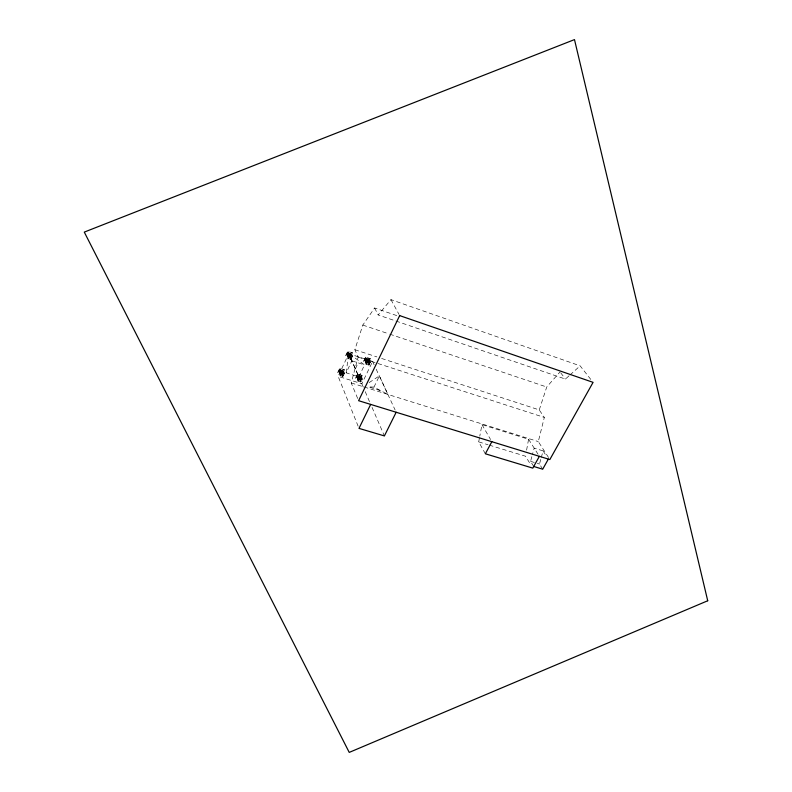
<?xml version="1.0" encoding="UTF-8"?>
<svg xmlns="http://www.w3.org/2000/svg" width="792" height="792" viewBox="0 0 792 792"><rect width="100%" height="100%" fill="white"/><g stroke="black" fill="none" stroke-linecap="round" stroke-linejoin="round"><path stroke-width="0.59" stroke-dasharray="3.96 2.97" d="M366.943 363.954L365.726 361.231L366.587 360.687L365.983 359.301L366.587 360.687M348.361 355.479L347.48 354.687L348.361 355.479L348.084 353.47L350.638 359.271L349.519 356.697L348.48 356.796C348.391 355.568 348.836 356.647 349.787 356.242M342.461 373.151C343.025 371.993 341.629 372.478 343.51 375.883L340.322 374.883M346.173 372.834L348.668 353.371L364.548 364.904L358.835 376.843L346.173 372.834L351.866 360.825L348.668 353.371M526.591 450.153L528.571 439.253L481.982 424.651L479.784 436.144M485.357 453.786L478.695 441.887L479.566 437.293M357.915 377.923L358.855 380.843M350.42 356.034L351.559 358.875L348.371 357.845M548.559 457.548L538.293 441.589L544.322 417.433L539.253 409.919L381.546 358.439M357.687 398.475L351.212 382.932L358.142 357.093L354.865 349.727L362.805 325.076L374.606 307.969L397.485 315.85M542.698 469.191L539.491 464.053L540.995 458.568M541.292 457.479L543.094 450.895L534.184 448.133L532.372 454.737M533.719 466.468L530.561 461.33L532.066 455.836M539.253 409.919L546.727 387.011L560.043 371.893M337.61 372.784L339.709 368.31L344.47 369.824L342.362 374.279L337.61 372.784L340.075 368.933L339.709 368.31M345.599 355.816L347.728 351.292L352.499 352.836L350.361 357.35L345.599 355.816L348.044 352.004L347.728 351.292M338.748 372.29L340.154 369.31L343.332 370.31L344.639 373.497L343.223 376.487L340.045 375.477L338.748 372.29L341.926 373.289L343.332 370.31M346.748 355.321L348.163 352.301L351.351 353.331L352.707 356.45L351.282 359.479L348.084 358.449L346.748 355.321L349.925 356.351L351.351 353.331M340.283 372.349L339.758 372.181L340.075 370.478L341.708 373.26M347.767 355.172L348.054 354.568M358.132 426.225L338.125 376.309L349.074 353.044L350.539 353.984L350.302 354.489M340.649 370.686L340.342 372.488L340.303 371.666M340.699 373.279L340.461 373.774L339.867 372.606M341.689 371.428L342.441 371.379L341.689 371.428L341.085 370.032L342.094 372.695L340.679 375.685L339.431 371.715L340.342 372.488M350.42 354.232L349.717 354.41L349.698 353.311M341.639 371.29L341.679 370.319M348.48 356.796L348.718 356.291M349.658 354.281L349.896 353.776M340.124 370.517L341.273 373.864L340.501 372.804M340.045 375.477L341.451 372.488L344.639 373.497M342.085 370.953L342.916 370.676L344.362 374.091L342.085 370.953L342.322 371.626M348.084 358.449L349.51 355.42L352.707 356.45M350.361 354.618L350.43 353.44L352.42 357.063L350.975 353.727M341.332 373.478L342.589 376.289L340.075 368.933L344.47 369.824M342.273 371.498L342.312 370.517M349.114 357.004L349.351 356.499M342.708 371.22L342.946 370.725M344.005 373.299L343.768 373.794L341.134 373.002M352.074 356.252L351.826 356.747L349.916 356.133L350.757 355.737M342.976 375.725L343.827 373.933M351.034 358.697L351.886 356.885M355.361 368.874L358.222 362.875M355.479 378.428L357.598 373.992L362.291 375.477L360.172 379.903L355.479 378.428L357.598 373.992M363.518 361.607L365.656 357.123L370.369 358.647L368.221 363.122L363.518 361.607L365.656 357.123M356.618 377.933L358.033 374.982L361.162 375.972L362.548 379.16L361.132 382.12L357.984 381.13L356.618 377.933L359.746 378.923M364.657 361.112L366.092 358.123L369.23 359.142L370.666 362.271L369.23 365.26L366.072 364.251L364.657 361.112L367.795 362.122M358.172 378.012L357.935 377.249C357.043 375.349 359.479 376.873 357.727 376.774M366.3 361.281L366.003 360.38M357.737 378.22C356.845 379.051 358.657 377.319 358.627 379.061L359.38 379.338L358.994 378.645M358.677 376.24L359.083 375.705L360.38 376.665L362.261 379.754L360.766 376.339L360.162 376.15L360.202 377.289L358.677 376.24L360.885 381.368L361.746 379.586M365.785 361.38C364.894 362.231 366.686 360.489 366.696 362.221L367.656 361.984L368.597 365.062L367.676 362.023M357.964 378.061L358.192 377.329L358.232 378.14M358.687 376.279L358.915 375.755M358.568 378.932L358.34 379.418L358.37 378.447M366.429 361.617L365.597 361.835M367.716 359.845L367.033 358.845L368.141 361.449M366.637 362.083L366.399 362.587L367.369 362.429M367.597 360.093L367.617 359.132M358.509 379.309L359.142 379.507L358.509 379.309L358.984 378.616M359.578 377.091L360.32 377.042L359.697 376.843M367.052 361.825L366.518 362.34L367.211 362.677M368.003 359.835L368.844 359.489L370.379 362.865L368.052 359.746L368.28 360.429L368.24 359.291M357.984 381.13L359.41 378.17L362.548 379.16M366.072 364.251L367.518 361.251L370.666 362.271M359.202 379.13L358.964 379.615L358.766 379.071L359.311 379.249M360.202 377.289L360.172 376.19M368.636 360.033L368.874 359.538M361.162 375.972L358.618 381.328L357.162 377.952L357.964 377.527M369.23 359.142L366.706 364.449L365.221 361.112L366.023 360.687M360.598 378.21L360.578 378.883L360.598 378.21C359.499 376.18 362.112 377.665 360.34 377.596M360.261 378.665L361.063 378.239L360.548 378.081M368.329 361.825L368.854 362.003L369.211 360.34M360.736 381.437L360.499 381.922L358.014 376.18M361.924 378.962L361.687 379.457L359.766 378.784L359.885 378.259L360.786 378.833M370.032 362.063L369.795 362.558L367.834 361.964L367.943 361.429L368.854 362.003M368.993 364.498L369.854 362.696M348.114 353.47L372.577 361.439L361.845 383.764L338.125 376.309M373.963 387.1L379.398 375.893L387.902 394.436L373.963 387.1L368.508 386.872L380.922 390.773M357.499 378.705L358.132 378.942M340.808 370.616L341.441 370.814M348.827 353.608L349.46 353.816M347.876 355.618L348.44 355.737M347.48 354.687L348.728 358.657L350.153 355.628L349.064 353.103M569.092 375.774L565.419 379.081L378.17 314.949L390.951 299.633L580.14 365.855L591.565 380.407M348.648 353.648L348.638 354.875M340.095 371.874L340.916 375.18M342.114 372.517L343.223 376.487M570.012 374.953L580.14 365.855M369.151 382.605L379.398 375.893M363.3 387.139L348.044 352.004L352.499 352.836M368.221 363.122L365.884 357.796L370.369 358.647M357.855 374.576L362.291 375.477M350.707 355.43L351.242 355.608L351.302 354.509L350.737 354.331L350.48 356.172L350.222 355.568M366.023 359.281L367.231 361.845M368.646 361.528L369.517 364.667L366.359 363.647M360.578 378.358L361.409 381.536L358.271 380.546M478.695 441.887L488.05 444.757M489.228 445.114L525.502 456.212L530.977 465.142M530.561 461.33L536.135 463.033M537.253 463.37L539.491 464.053M351.212 382.932L362.993 386.625M364.122 386.981L538.293 441.589M341.867 370.795L342.51 370.993M341.807 371.181L342.441 371.379M339.847 371.111L340.372 371.28M342.49 371.953C344.461 371.636 341.095 370.696 342.926 373.19L342.401 373.022M340.035 371.587L340.57 371.755M342.679 372.428L343.213 372.587M357.935 377.249L358.459 377.418M339.283 372.299L339.808 372.468M357.162 377.952L357.687 378.121M340.748 373.418L341.392 373.616M351.866 360.825L364.548 364.904M367.834 359.598L368.458 359.796M369.191 360.31L368.478 360.31L368.389 361.964L368.122 361.36M358.142 357.093L544.322 417.433M347.856 354.103L348.381 354.281M350.51 354.964L351.034 355.143M365.785 359.915L366.31 360.083M368.409 360.766L368.933 360.934M368.617 361.231L369.141 361.399M347.282 355.311L348.965 358.152M365.221 361.112L365.736 361.281M348.767 356.43L349.411 356.628M354.865 349.727L376.903 356.915M362.805 325.076L388.575 333.759M389.743 334.145L546.727 387.011M367.3 362.38L367.033 362.786M350.658 354.133L350.094 354.024M348.203 356.242L347.638 356.123M365.478 360.489L365.716 360.984M560.716 372.794L565.419 379.081M348.104 354.885L347.817 355.489M360.033 378.16L360.32 378.804M357.42 377.338L357.647 377.843M339.54 371.676L339.758 372.181M367.379 359.627L366.993 358.865L367.904 361.954M543.094 450.895L546.381 456.014M528.571 439.253L538.065 454.271M340.273 373.299L339.639 373.101M481.982 424.651L490.604 439.57M390.951 299.633L399.089 314.533M374.606 307.969L378.17 314.949M372.577 361.439L374.111 364.746M376.15 369.141L395.139 410.028M368.943 361.449L368.656 362.043M365.884 357.796L369.23 365.26M366.32 360.598L365.973 361.063M350.539 353.984L350.331 353.48M351.034 355.648L350.688 356.123M358.925 375.794L360.033 378.368M348.044 352.004L360.172 379.903M365.241 391.634L369.715 402.188M372.042 407.365L384.387 435.927M348.143 353.499L349.223 356.024M348.322 354.658L348.034 355.262M340.075 368.933L342.362 374.279M341.273 373.864L340.639 373.666"/><path stroke-width="1.19" d="M370.676 404.405L358.994 428.383L384.387 435.927L396.168 412.256M491.842 441.698L485.357 453.786L532.798 468.122L539.362 456.321M548.351 459.083L542.698 469.191L533.719 466.468M399.673 315.602L358.608 400.693L549.846 459.548L593.079 382.348L399.673 315.602M707.721 600.762L349.232 752.4L84.279 232.105L574.487 39.6L707.721 600.762"/></g></svg>
